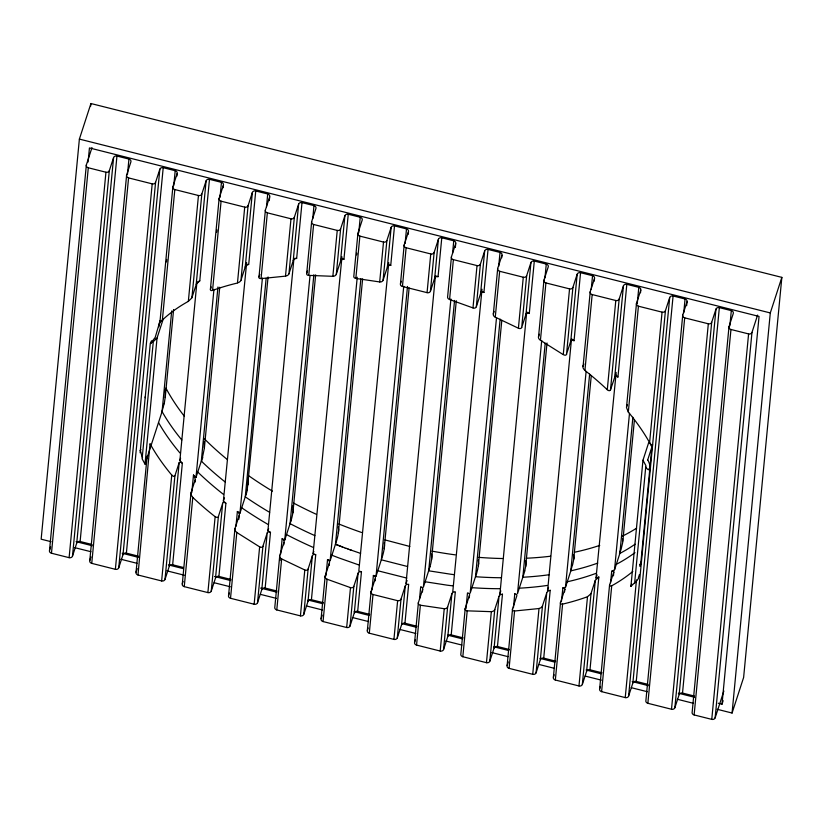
<?xml version="1.0" encoding="UTF-8"?>
<svg xmlns="http://www.w3.org/2000/svg" width="823" height="823" viewBox="0 0 823 823"><rect width="100%" height="100%" fill="white"/><g stroke="black" fill="none" stroke-linecap="round" stroke-linejoin="round"><path stroke-width="1.23" d="M338.613 529.796L338.356 526.895M293.225 509.17L292.916 505.651M573.857 557.922L573.528 554.877M478.585 563.436L478.317 560.093M620.851 550.278L622.702 542.511L622.61 538.571M164.24 403.774L165.33 396.254L165.073 389.886M202.509 457.156L204.32 448.463L204.186 441.632M145.177 397.704L150.311 343.294L151.514 340.773M165.228 397.56L173.612 309.51M717.121 709.272L732.069 713.037L743.622 677.473L781.85 277.372L90.931 103.533L79.378 139.097L41.15 539.188L51.108 541.699M90.695 106.085L90.931 103.533M176.904 176.101L177.151 173.56A2.757 2.284 5.5 0 0 175.196 170.711L163.211 167.686A2.757 2.284 5.5 0 0 159.837 169.209L123.008 554.661L118.738 567.788A2.757 2.284 5.5 0 1 115.374 569.31L91.744 563.364A2.757 2.284 5.5 0 1 89.789 560.504L126.619 175.052L130.888 161.925A2.757 2.284 5.5 0 0 128.933 159.065L116.948 156.051A2.757 2.284 5.5 0 0 113.584 157.574L76.745 543.015L72.486 556.153A2.757 2.284 5.5 0 1 69.111 557.665L51.468 553.231A2.757 2.284 5.5 0 1 49.514 550.371L86.353 164.929L91.981 147.595M88.092 162.018L89.44 147.945L759.053 316.423L722.008 704.19L718.263 703.243M51.468 553.231L88.298 167.779A2.757 2.284 5.5 0 1 86.353 164.929M69.111 557.665L105.941 172.223A2.757 2.284 5.5 0 0 109.315 170.7L113.584 157.574M72.486 556.153L109.315 170.7M76.745 543.015A2.757 2.284 5.5 0 1 80.119 541.503L116.948 156.051M127.483 174.281L128.933 159.065M91.744 563.364L128.573 177.912A2.757 2.284 5.5 0 1 126.619 175.052M115.374 569.31L152.204 183.858A2.757 2.284 5.5 0 0 155.578 182.346L159.837 169.209M118.738 567.788L155.578 182.346M123.008 554.661A2.757 2.284 5.5 0 1 126.382 553.138L163.211 167.686M140.126 452.784L145.27 396.645M154.847 338.603L160.063 320.836L160.001 321.412M157.059 337.975L153.304 341.627L142.112 458.792L145.013 464.121L157.059 337.975L163.108 319.375A275.972 152.317 18 0 1 188.344 301.372L191.8 297.967L196.45 283.935L199.773 280.849L209.474 179.332L221.459 182.346A2.757 2.284 5.5 0 1 223.403 185.206L223.167 187.726M158.983 326.844L159.353 323.028L163.108 319.375M169.271 566.296A2.757 2.284 5.5 0 1 172.645 564.784L182.346 463.267L180.227 461.898L179.177 462.639L169.271 566.296L165.001 579.433A2.757 2.284 5.5 0 1 161.627 580.945L137.997 574.999A2.757 2.284 5.5 0 1 136.052 572.15L147.152 455.973M159.816 323.388L172.881 186.698L177.151 173.56M166.483 261.909L166.719 259.451M173.787 185.494L175.196 170.711M137.997 574.999L150.033 443.638L150.475 444.482M172.881 186.698A2.757 2.284 5.5 0 0 174.826 189.557L162.357 320.075L160.279 321.536M145.013 464.121L162.08 411.593L171.698 310.929M161.627 580.945L171.75 475.077A275.972 152.317 18 0 1 151.051 445.521L150.506 444.543M188.344 301.372L198.456 195.504A2.757 2.284 5.5 0 0 201.83 193.981L206.1 180.854A2.757 2.284 5.5 0 1 209.474 179.332M165.001 579.433L174.908 475.776L179.177 462.639M191.934 297.638L201.83 193.981M196.193 284.501L206.1 180.854M182.346 463.267L179.887 460.458L196.903 282.32L199.773 280.849M211.264 591.068L218.393 516.494L222.652 503.357L215.533 577.941L211.264 591.068A2.757 2.284 5.5 0 1 207.89 592.591L184.259 586.645A2.757 2.284 5.5 0 1 182.305 583.785L190.998 492.823L195.349 479.305L193.487 475.046L191.821 492.442M269.306 200.627L269.666 196.841A2.757 2.284 5.5 0 0 267.712 193.981L255.737 190.967A2.757 2.284 5.5 0 0 252.363 192.489L248.093 205.616A2.757 2.284 5.5 0 1 244.719 207.139L237.466 283.03A275.972 152.317 18 0 0 212.56 290.426L210.955 290.601L210.359 289.747L219.144 198.333L223.403 185.206M216.696 232.199L216.912 229.874M220.019 197.417L221.459 182.346M184.259 586.645L192.788 497.411L191.245 495.117L190.998 492.823M212.56 290.426L221.089 201.193A2.757 2.284 5.5 0 1 219.144 198.333M195.03 482.216L195.267 479.686M193.487 475.046L195.977 477.505L213.959 289.336M195.977 477.505L201.316 461.086L217.951 287.001M204.413 447.609L219.72 287.268M207.89 592.591L215.142 516.7A275.972 152.317 18 0 1 192.788 497.411M248.093 205.616L240.964 280.201L245.233 267.064L252.363 192.489M215.533 577.941A2.757 2.284 5.5 0 1 218.908 576.419L225.913 503.12L223.372 501.166L246.653 262.691M255.737 190.967L248.731 264.276L245.943 264.883M257.527 602.714L262.928 546.174L267.197 533.047L261.796 589.577L257.527 602.714A2.757 2.284 5.5 0 1 254.153 604.226L230.522 598.28A2.757 2.284 5.5 0 1 228.568 595.42L234.956 528.572L239.226 515.435L238.865 519.22M269.666 196.841L265.397 209.978L259.008 276.826L259.79 274.44M235.954 526.339L237.384 511.474L239.935 513.254L245.933 494.726M266.498 206.727L267.712 193.981M230.522 598.28L236.808 532.502L259.636 546.863L254.153 604.226M265.397 209.978A2.757 2.284 5.5 0 0 267.352 212.838L261.066 278.616L285.499 276.137L290.982 218.784A2.757 2.284 5.5 0 0 294.356 217.262L298.626 204.125A2.757 2.284 5.5 0 1 302 202.612L313.974 205.627A2.757 2.284 5.5 0 1 315.929 208.486L311.66 221.613L306.722 273.287A2.829 2.027 -29.2 0 0 308.759 275.386L332.862 276.312L337.245 230.419A2.757 2.284 5.5 0 0 340.619 228.897L344.878 215.77A2.757 2.284 5.5 0 1 348.252 214.247L360.237 217.262A2.757 2.284 5.5 0 1 362.192 220.122L357.923 233.259L353.849 275.931A2.798 2.191 -15.9 0 0 355.834 278.421L379.691 281.939A2.767 2.222 -6.8 0 0 383.086 280.221L387.355 267.094L391.141 227.405A2.757 2.284 5.5 0 1 394.515 225.893L406.5 228.907A2.757 2.284 5.5 0 1 408.445 231.767L408.208 234.267M239.935 513.254L262.403 278.123M266.148 278.318L245.275 496.835A275.972 152.317 18 0 0 269.635 512.338M268.072 276.96L247.198 490.148M294.356 217.262L288.955 273.792L293.225 260.665L298.626 204.125M261.796 589.577A2.757 2.284 5.5 0 1 265.16 588.054L270.489 532.337L267.907 530.856L293.934 258.473L296.671 258.34L302 202.612M280.067 560.525L280.273 558.344M280.694 553.982L282.145 538.715L284.748 540.073L290.941 520.908M312.73 218.712L313.974 205.627M308.049 601.212A2.757 2.284 5.5 0 1 311.423 599.7L315.723 554.764A2.829 2.304 34.7 0 0 312.349 555.792L308.049 601.212L303.79 614.349A2.757 2.284 5.5 0 1 300.416 615.871L276.785 609.925L281.651 558.92A2.829 2.284 46.2 0 1 279.707 555.371M308.738 275.479L313.614 224.473A2.757 2.284 5.5 0 1 311.66 221.613M283.791 544.785L284.038 542.264A2.839 2.263 46.7 0 0 282.135 538.808M284.748 540.073L309.993 275.839M313.861 274.738L290.077 523.654A275.972 152.317 18 0 0 314.859 535.619M292.967 512.112L315.641 274.841M300.416 615.871L304.798 569.979A2.839 2.325 35.9 0 0 308.172 568.96M303.79 614.349L308.121 568.94L312.39 555.813M332.873 276.261A2.839 2.13 -21.3 0 0 336.319 274.306L340.619 228.897M336.278 274.306L340.547 261.179L344.878 215.77M315.723 554.764L313.1 553.622L341.967 256.797M340.516 261.169A2.829 2.15 -21.1 0 1 343.952 259.224L348.252 214.247M354.312 612.857A2.757 2.284 5.5 0 1 357.686 611.335L361.462 571.831A2.767 2.294 16.9 0 0 358.098 573.168L354.312 612.857L350.042 625.984A2.757 2.284 5.5 0 1 346.668 627.507L323.048 621.56A2.757 2.284 5.5 0 1 321.093 618.701L325.167 576.028L329.437 562.891A2.798 2.325 29.2 0 0 327.513 559.681L330.146 560.7L336.535 540.886A104.089 86.261 29.5 0 0 337.841 535.845L338.325 533.026A34.967 28.98 29.5 0 0 338.675 529.806M325.98 575.802L327.523 559.661M356.637 254.935L356.812 253.145M358.777 232.508L360.237 217.262M323.048 621.56L327.091 579.238A2.798 2.335 28.4 0 1 325.147 576.018M355.834 278.431L359.877 236.119A2.757 2.284 5.5 0 1 357.923 233.259M329.2 565.401L329.437 562.891M330.146 560.7L357.233 277.217M344.467 547.727L335.486 544.291L360.865 278.678M338.335 533.026L362.624 278.853M346.668 627.507L350.485 587.632A2.767 2.315 17.9 0 0 353.849 586.305L358.108 573.178M379.691 281.939L383.508 242.055A2.757 2.284 5.5 0 0 386.872 240.542L391.141 227.405M350.042 625.984L353.839 586.305M383.086 280.221L386.872 240.542M388.775 262.712L358.818 570.987L361.462 571.831M387.355 267.094A2.767 2.243 -6.3 0 1 390.74 265.397L394.515 225.893M401.573 624.75A2.757 2.284 5.5 0 1 404.947 623.227L408.661 584.34A2.767 2.243 -0.8 0 0 405.276 585.955L401.573 624.75L397.303 637.876A2.757 2.284 5.5 0 1 393.929 639.399L369.301 633.206A2.757 2.284 5.5 0 1 367.356 630.346L371.06 591.552L375.329 578.425A2.767 2.294 11.1 0 0 373.385 575.462L376.039 576.234L382.613 555.741A102.7 85.469 11.4 0 0 383.693 551.472L384.094 549.383A38.28 31.85 11.4 0 0 384.516 545.577L384.248 542.799M455.345 247.497L455.705 243.649A2.757 2.284 5.5 0 0 453.761 240.8L441.776 237.785A2.757 2.284 5.5 0 0 438.402 239.298L434.698 278.092L430.429 291.219A2.757 2.284 10.3 0 1 427.065 292.649L402.437 286.466A2.757 2.263 -0.2 0 1 400.482 283.688L404.186 244.894L408.445 231.767M371.986 590.05L373.385 575.472M405.101 243.485L406.5 228.907M369.301 633.206L373.004 594.494A2.757 2.315 10 0 1 371.06 591.552M402.437 286.466L406.13 247.754A2.757 2.284 5.5 0 1 404.186 244.894M375.082 580.925L375.329 578.425M376.039 576.234L403.743 286.25M407.488 286.435L381.368 559.815L407.539 566.512M384.197 548.715L409.124 287.896M393.929 639.399L397.632 600.687A2.757 2.263 -0.2 0 0 401.007 599.093L405.276 585.955M427.065 292.659L430.758 253.947A2.757 2.284 5.5 0 0 434.133 252.435L438.402 239.298M397.303 637.876L401.007 599.093M430.429 291.219L434.133 252.435M434.698 278.092A2.767 2.294 11.1 0 1 438.062 276.672L441.776 237.785M447.835 636.385A2.757 2.284 5.5 0 1 451.21 634.872L455.325 591.819A2.798 2.171 -16.2 0 0 451.889 593.702L447.835 636.385L443.566 649.522A2.757 2.284 5.5 0 1 440.192 651.034L416.561 645.088A2.757 2.284 5.5 0 1 414.607 642.238L418.403 602.549L422.672 589.422A2.767 2.243 -6.3 0 0 420.697 586.748L419.524 599.082M455.705 243.649L451.446 256.786L447.65 296.465A2.767 2.315 17.9 0 0 449.584 299.521L472.978 307.915A2.798 2.304 28.1 0 0 476.342 306.763L480.581 293.616L484.665 250.943A2.757 2.284 5.5 0 1 488.039 249.42L500.014 252.435A2.757 2.284 5.5 0 1 501.968 255.295L501.732 257.815M452.578 253.134L453.761 240.8M416.561 645.088L420.378 605.214A2.767 2.253 -7.6 0 1 418.393 602.549M449.584 299.521L453.391 259.646A2.757 2.284 5.5 0 1 451.446 256.786M422.425 591.984L422.672 589.422M450.922 299.006L423.382 587.231L429.956 566.738M454.553 300.446L428.711 570.812L450.593 574.207A275.972 152.317 18 0 0 454.265 574.67M431.54 559.774L456.292 300.745M440.192 651.034L444.235 608.711L420.378 605.214M472.978 307.915L477.021 265.592A2.757 2.284 5.5 0 0 480.395 264.07L484.665 250.943M443.566 649.522L447.64 606.839L451.909 593.712M476.322 306.753L480.395 264.07M482.011 289.243L452.794 591.542M488.039 249.42L483.924 292.474L481.301 291.424M501.968 255.295L497.699 268.421L493.368 313.83L494.139 311.444M465.962 608.855L467.485 592.941A2.829 2.15 -21.1 0 1 469.511 595.338L469.233 597.858M498.676 266.477L500.014 252.435M489.829 661.157L494.767 609.493L499.026 596.356L494.098 648.03L489.829 661.157A2.757 2.284 5.5 0 1 486.455 662.68L462.824 656.733L467.207 610.841A2.839 2.16 -22.4 0 1 465.17 608.464M539.332 334.21L538.561 336.597L543.962 280.067L548.231 266.93A2.757 2.284 5.5 0 0 546.277 264.07L534.302 261.056A2.757 2.284 5.5 0 0 530.928 262.578L526.658 275.715A2.757 2.284 5.5 0 1 523.284 277.228L518.408 328.233L495.271 317.174L499.654 271.281A2.757 2.284 5.5 0 1 497.699 268.421M496.516 317.647L470.19 593.146L476.568 573.333M500.137 319.087L475.519 576.728A275.972 152.317 18 0 0 501.402 577.746M478.348 565.679L501.804 320.312M486.455 662.68L491.331 611.674L467.207 610.841M526.658 275.715L521.72 327.379L525.99 314.252L530.928 262.578M499.911 594.165L526.699 312.061L529.292 313.419L534.302 261.056M494.098 648.03A2.757 2.284 5.5 0 1 497.462 646.508L502.472 594.144M536.092 672.803L542.47 605.944L546.739 592.817L540.351 659.665L536.092 672.803A2.757 2.284 5.5 0 1 532.718 674.315L509.087 668.369A2.757 2.284 5.5 0 1 507.133 665.509L512.534 608.979L516.803 595.852A2.87 1.965 -33.7 0 0 514.745 593.918M513.439 607.724L514.776 593.795M544.949 278.009L546.277 264.07M509.087 668.369L514.56 611.005L539.003 608.536L532.718 674.315M543.962 280.067A2.757 2.284 5.5 0 0 545.916 282.927L540.433 340.29L563.261 354.641L569.547 288.873A2.757 2.284 5.5 0 0 572.921 287.35L577.18 274.213A2.757 2.284 5.5 0 1 580.554 272.701L592.539 275.715A2.757 2.284 5.5 0 1 594.494 278.575L594.247 281.096M541.709 340.455L517.513 593.661L523.706 574.505A109.829 75.222 -33.5 0 0 524.765 570.905M545.207 343.222L522.842 577.242A275.972 152.317 18 0 0 549.136 574.742M525.702 566.08L547.007 342.996M572.921 287.35L566.533 354.199L570.792 341.072L577.18 274.213M547.624 590.595L571.512 338.881L574.063 340.66L580.554 272.701M540.351 659.665A2.757 2.284 5.5 0 1 543.725 658.143L550.217 590.194M586.614 671.311A2.757 2.284 5.5 0 1 589.988 669.788L598.846 577.046L595.307 580.338L586.614 671.311L582.345 684.438A2.757 2.284 5.5 0 1 578.97 685.96L555.34 680.014A2.757 2.284 5.5 0 1 553.395 677.154L560.514 602.57L564.784 589.443L564.547 591.974M594.494 278.575L590.225 291.702L583.096 366.286L583.877 363.9M561.399 601.603L562.891 587.817M591.223 289.459L592.539 275.715M555.34 680.014L562.593 604.123A275.972 152.317 18 0 0 587.499 596.726L590.924 593.764L595.307 580.338M590.225 291.702A2.757 2.284 5.5 0 0 592.179 294.562L584.927 370.453A275.972 152.317 18 0 1 607.281 389.742L609.113 390.781L610.378 390.215L615.018 376.348L616.262 376.029L617.96 377.088L626.817 284.336L638.802 287.35A2.757 2.284 5.5 0 1 640.747 290.21L640.51 292.772M564.455 587.488L565.494 587.252L586.12 371.399M589.628 374.146L570.833 570.833L565.494 587.252M591.284 375.514L573.724 559.383L572.561 565.02M578.97 685.96L587.499 596.726M607.281 389.742L615.799 300.508A2.757 2.284 5.5 0 0 619.174 298.986L623.443 285.859A2.757 2.284 5.5 0 1 626.817 284.336M582.345 684.438L591.037 593.476M610.491 389.948L619.174 298.986M614.75 376.821L623.443 285.859M598.846 577.046L596.017 578.158L616.18 372.438M686.649 305.683L687.01 301.856A2.757 2.284 5.5 0 0 685.065 298.996L673.08 295.982A2.757 2.284 5.5 0 0 669.706 297.494L632.877 682.946L628.607 696.073A2.757 2.284 5.5 0 1 625.233 697.595L601.603 691.649A2.757 2.284 5.5 0 1 599.658 688.789L609.555 585.132L613.845 571.923L613.423 570.874L611.674 571.285L610.573 582.705M642.969 460.242L645.87 465.561L634.667 582.725L630.912 586.377L642.969 460.242L649.008 441.632A275.972 152.317 18 0 0 628.319 412.076L626.488 407.529L636.488 303.348L640.747 290.21M637.228 303.852L638.802 287.35M601.603 691.649L611.726 585.781A275.972 152.317 18 0 0 632.815 571.429M628.319 412.076L638.432 306.207A2.757 2.284 5.5 0 1 636.488 303.348M613.454 575.843L613.824 572.006M611.674 571.285L614.534 569.814L629.492 413.311M614.534 569.814L619.873 553.406L632.877 417.251M622.836 541.215L634.41 419.925M625.233 697.595L636.477 579.896M669.706 297.494L665.437 310.631A2.757 2.284 5.5 0 1 662.062 312.143L649.594 442.671L651.909 446.961L640.716 564.125L639.79 565.051M628.607 696.073L665.437 310.631M632.877 682.946A2.757 2.284 5.5 0 1 636.251 681.423L673.08 295.982M687.01 301.856L682.74 314.983L645.911 700.435A2.757 2.284 5.5 0 0 647.866 703.295L671.496 709.241A2.757 2.284 5.5 0 0 674.87 707.718L679.14 694.581L715.969 309.139A2.757 2.284 5.5 0 1 719.343 307.617L731.318 310.631A2.757 2.284 5.5 0 1 733.272 313.491L729.003 326.628L692.174 712.07A2.757 2.284 5.5 0 0 694.128 714.93L711.761 719.364A2.757 2.284 5.5 0 0 715.136 717.851L723.87 690.981M683.728 312.915L685.065 298.996M647.866 703.295L684.695 317.843A2.757 2.284 5.5 0 1 682.74 314.983M671.496 709.241L708.325 323.789A2.757 2.284 5.5 0 0 711.7 322.266L715.969 309.139M674.87 707.718L711.7 322.266M679.14 694.581A2.757 2.284 5.5 0 1 682.514 693.069L719.343 307.617M729.867 325.846L731.318 310.631M694.128 714.93L730.958 329.478A2.757 2.284 5.5 0 1 729.003 326.628M711.761 719.364L748.591 333.922A2.757 2.284 5.5 0 0 751.965 332.399L757.602 315.075M715.136 717.851L751.965 332.399M732.069 713.037L770.297 312.935L781.85 277.372M292.865 512.822L292.299 515.754A105.241 83.967 46.8 0 1 290.972 520.928M525.599 566.728L524.704 570.915M140.054 450.685L141.011 449.739M477.525 569.783L478.245 566.337A38.99 29.772 -20.2 0 0 478.636 563.426M609.555 585.132L609.905 586.243L611.726 585.781M571.275 569.444L570.833 570.833A275.972 152.317 18 0 0 597.765 563.076M49.514 550.371L50.645 546.904M89.789 560.504L90.952 556.924M210.451 289.295L211.223 286.908M136.052 572.15L137.215 568.559M179.887 460.458L180.597 458.267M182.305 583.785L183.087 581.398M223.372 501.166L224.432 497.884M306.722 273.287L307.504 270.901M228.568 595.42L229.35 593.033M267.907 530.856L268.617 528.664M284.038 542.264L279.769 555.391L274.831 607.065A2.757 2.284 5.5 0 0 276.785 609.925M400.472 283.688L401.254 281.291M313.1 553.622L313.81 551.431M321.093 618.701L322.256 615.12M367.356 630.346L368.128 627.959M407.056 580.482L405.986 583.774L435.408 275.9L438.062 276.662M414.607 642.238L415.389 639.841M469.48 595.338L465.211 608.464L460.87 653.874A2.757 2.284 5.5 0 0 462.824 656.733M499.746 594.165L500.806 590.883M507.133 665.509L508.295 661.929M547.449 590.626L548.519 587.344M626.581 406.994L627.352 404.607M553.395 677.154L554.167 674.767M596.017 578.158L597.087 574.876M647.639 460.088L652.618 444.77L651.353 444.965L649.45 442.414M630.912 586.377L631.673 584.052M599.658 688.789L600.43 686.403M639.934 566.512L641.426 561.934L639.893 564.578M722.008 704.19L723.15 700.671M174.877 475.848L173.622 476.466L171.75 475.077M638.35 577.921L639.265 575.102M564.105 587.56L563.59 587.673M341.257 258.988L343.963 259.194M425.162 581.758L447.033 585.153A275.972 152.317 18 0 0 452.557 585.832M388.065 264.903L390.74 265.387M406.819 578.085L377.819 570.761M397.632 600.687L373.004 594.494M409.844 546.462L384.917 539.898M79.378 139.097L770.297 312.935M88.298 167.779L105.941 172.223M128.573 177.912L152.204 183.858M174.826 189.557L198.456 195.504M221.089 201.193L244.719 207.139M267.352 212.838L290.982 218.784M313.614 224.473L337.245 230.419M359.877 236.119L383.508 242.055M406.13 247.754L430.758 253.947M453.391 259.646L477.021 265.592M499.654 271.281L523.284 277.228M545.916 282.927L569.547 288.873M592.179 294.562L615.799 300.508M638.432 306.207L662.062 312.143M684.695 317.843L708.325 323.789M730.958 329.478L748.591 333.922M80.119 541.503L92.104 544.517M126.382 553.138L138.367 556.153M172.645 564.784L183.426 567.489M218.908 576.419L230.882 579.433M265.16 588.054L277.145 591.068M311.423 599.7L323.408 602.714M357.686 611.335L369.671 614.349M404.947 623.227L416.932 626.241M451.21 634.872L463.184 637.887M497.462 646.508L509.447 649.522M543.725 658.143L555.71 661.157M589.988 669.788L601.973 672.803M636.251 681.423L648.226 684.438M682.514 693.069L694.489 696.083M76.086 541.668L92.289 545.742M122.216 553.272L138.429 557.356M168.355 564.887L183.323 568.652M214.494 576.491L230.707 580.575M260.634 588.106L276.837 592.179M308.018 600.029L322.976 603.784M354.147 611.633L369.116 615.398M401.531 623.556L416.5 627.321M447.671 635.161L462.639 638.926M493.81 646.775L508.779 650.54M539.95 658.379L554.908 662.145M586.089 669.994L601.047 673.749M632.218 681.598L648.431 685.672M678.358 693.203L694.571 697.287M74.759 547.655L90.942 551.719M120.827 559.239L137.009 563.313M166.884 570.833L184.311 575.215M214.186 582.735L230.378 586.799M260.253 594.319L276.435 598.393M306.31 605.913L322.493 609.987M352.367 617.497L368.56 621.571M399.68 629.4L415.862 633.473M445.737 640.994L461.919 645.067M491.804 652.577L507.986 656.651M539.106 664.48L554.044 668.245M585.163 676.074L601.346 680.148M631.231 687.668L647.413 691.731M677.288 699.252L693.47 703.326M358.807 564.928L339.107 557.994A275.972 152.317 18 0 1 331.926 555.237M350.485 587.632L327.091 579.238M360.587 553.395L349.724 549.641M351.637 550.33L347.934 548.992M346.144 548.344L348.057 549.044M344.353 547.686L346.257 548.385M648.658 469.11L649.614 468.596L649.666 466.332M304.798 569.979L281.651 558.92M617.857 376.985L615.46 374.63M525.527 560.679L525.887 564.239A36.13 24.844 -33 0 1 525.681 566.718M431.571 554.033L431.818 556.708A38.053 30.821 -6 0 1 431.396 560.432L431.036 562.5A102.093 82.66 -6 0 1 429.945 566.738M248.104 478.235L248.392 482.978A30.749 22.56 62.4 0 1 248.289 484.757M647.701 459.944A18.178 8.292 -84.7 0 1 649.964 465.972M638.329 578.631A18.178 4.887 -67.8 0 1 634.574 583.096M648.606 469.799A18.487 7.109 -89.1 0 1 645.551 466.672M639.378 574.495A18.487 3.601 -63.4 0 1 639.481 574.598M142.533 457.65A18.487 7.407 -87.7 0 1 140.856 451.868M153.726 340.578A18.178 3.097 -59.1 0 1 150.63 343.489M151.411 342.831A18.487 3.899 -64.8 0 1 154.529 338.294M562.623 603.907A3.199 1.831 -46.3 0 1 560.34 602.652M562.685 588.085A3.169 1.8 -44.8 0 1 564.948 589.381M546.616 592.807A3.035 1.821 -40.5 0 1 550.103 590.42M542.573 605.944A3.014 1.862 -40.8 0 1 539.096 608.331M514.581 610.903A2.881 1.975 -35.1 0 1 512.451 608.989M498.975 596.356A2.839 1.996 -29.3 0 1 502.421 594.257M521.772 327.41A2.829 2.243 45.3 0 1 518.449 328.13M447.661 606.839A2.798 2.191 -15.9 0 1 444.245 608.691M267.115 532.995A2.87 2.222 51.3 0 1 270.428 532.46M263.01 546.235A2.881 2.243 52.7 0 1 259.687 546.75M236.839 532.306A3.014 2.253 62.2 0 1 234.822 528.5M237.353 511.69A3.035 2.232 62.2 0 1 239.38 515.517M222.508 503.192A3.169 2.202 65.9 0 1 225.769 503.357M218.548 516.679A3.199 2.243 67.6 0 1 215.276 516.474M584.958 370.165A3.199 2.243 67.6 0 1 582.89 366.184M570.668 340.948A3.035 2.232 62.2 0 1 573.96 340.835M566.646 354.312A3.014 2.202 60.6 0 1 563.364 354.456M540.454 340.156A2.881 2.243 52.7 0 1 538.468 336.556M525.928 314.211A2.839 2.263 46.7 0 1 529.251 313.512M494.808 609.493A2.829 2.027 -29.2 0 1 491.362 611.592M495.281 317.143A2.839 2.325 35.9 0 1 493.316 313.81M480.56 293.605A2.798 2.325 29.2 0 1 483.914 292.494M293.153 260.654A2.87 1.965 -33.7 0 1 296.619 258.463M289.027 273.792A2.881 1.934 -33.7 0 1 285.571 276.003M261.097 278.431A3.014 1.862 -40.8 0 1 258.895 276.867M245.11 267.064A3.169 1.8 -44.8 0 1 248.597 264.543M241.118 280.201A3.199 1.759 -44.4 0 1 237.621 282.731M634.965 552.655A275.972 152.317 18 0 1 616.314 564.341M596.006 573.353A275.972 152.317 18 0 1 567.273 581.779M547.408 585.42A275.972 152.317 18 0 1 519.292 588.188M499.684 588.702A275.972 152.317 18 0 1 471.97 587.673M313.09 547.357A275.972 152.317 18 0 1 286.527 534.6M267.876 524.344A275.972 152.317 18 0 1 241.715 507.781M223.311 494.263A275.972 152.317 18 0 1 197.757 472.032M179.939 452.959A275.972 152.317 18 0 1 158.52 422.538M635.078 544.198A275.972 152.317 18 0 1 619.873 553.406M342.666 547.048A275.972 152.317 18 0 1 335.486 544.291M225.039 481.887A275.972 152.317 18 0 1 201.316 461.086M181.801 439.986A275.972 152.317 18 0 1 162.08 411.593M164.106 403.609A56.612 24.176 89.7 0 1 161.946 411.356M202.767 457.393A108.266 67.846 75.8 0 1 201.553 461.322M620.439 550.515A98.184 38.167 -55.8 0 1 619.452 553.622M477.556 569.783A110.745 84.378 -20.8 0 1 476.599 573.333M572.386 565.072A105.498 59.976 -44.8 0 1 571.09 569.485M573.796 557.953A28.867 16.481 -44.6 0 1 573.652 559.414M293.286 509.19A34.473 27.498 46.9 0 1 292.895 512.842M247.27 490.199A104.027 76.364 62.3 0 1 246.005 494.767M636.621 528.16A275.972 152.317 18 0 1 622.363 536.154M599.761 545.392A275.972 152.317 18 0 1 574.66 552.212M550.587 556.214A275.972 152.317 18 0 1 526.36 558.231M502.575 558.529A275.972 152.317 18 0 1 478.883 557.366M455.253 554.856A275.972 152.317 18 0 1 431.972 551.122M361.595 532.481A275.972 152.317 18 0 1 338.778 523.973M315.981 514.149A275.972 152.317 18 0 1 293.41 502.987M272.444 491.156A275.972 152.317 18 0 1 248.536 475.632M227.333 459.563A275.972 152.317 18 0 1 204.258 438.69M184.362 416.263A275.972 152.317 18 0 1 165.907 388.075"/></g></svg>
